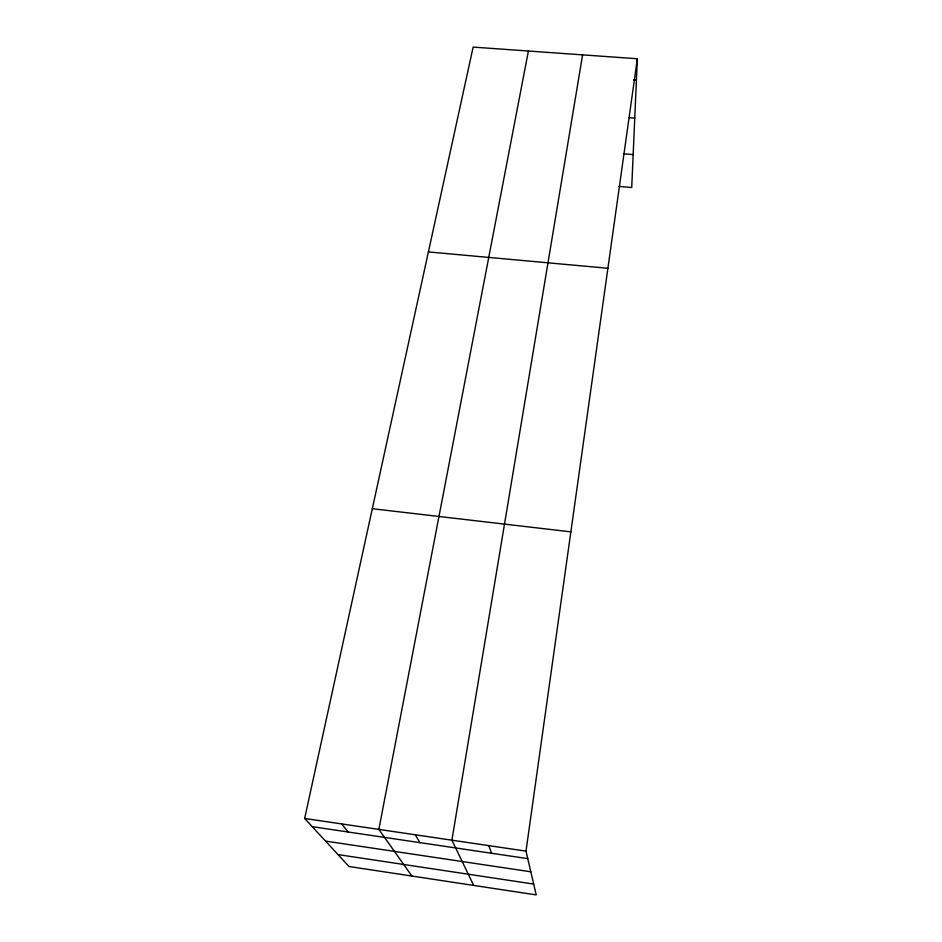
<?xml version="1.0" encoding="UTF-8"?>
<svg xmlns="http://www.w3.org/2000/svg" width="942" height="942" viewBox="0 0 942 942"><rect width="100%" height="100%" fill="white"/><g stroke="black" fill="none" stroke-linecap="round" stroke-linejoin="round"><path stroke-width="1.41" d="M637.345 58.757L526.001 851.121L536.21 894.9L349.011 866.51L304.655 818.457L473.143 47.1L637.345 58.757L631.729 187.517L618.953 186.457M582.592 54.872L451.901 840.182L473.685 885.421M528.403 51.021L378.849 829.407L411.901 876.048M633.589 79.87L636.415 80.07M628.997 117.703L634.755 118.139M623.451 153.805L633.165 154.582M428.398 251.926L607.908 268.27M372.314 508.704L570.864 531.853M304.655 818.457L526.001 851.121M312.238 826.676L527.755 858.633M325.555 841.1L530.817 871.786M338.001 854.582L533.678 884.067M341.616 823.909L348.246 832.022M415.245 834.777L419.955 842.654M488.816 845.633L491.571 853.275"/></g></svg>
